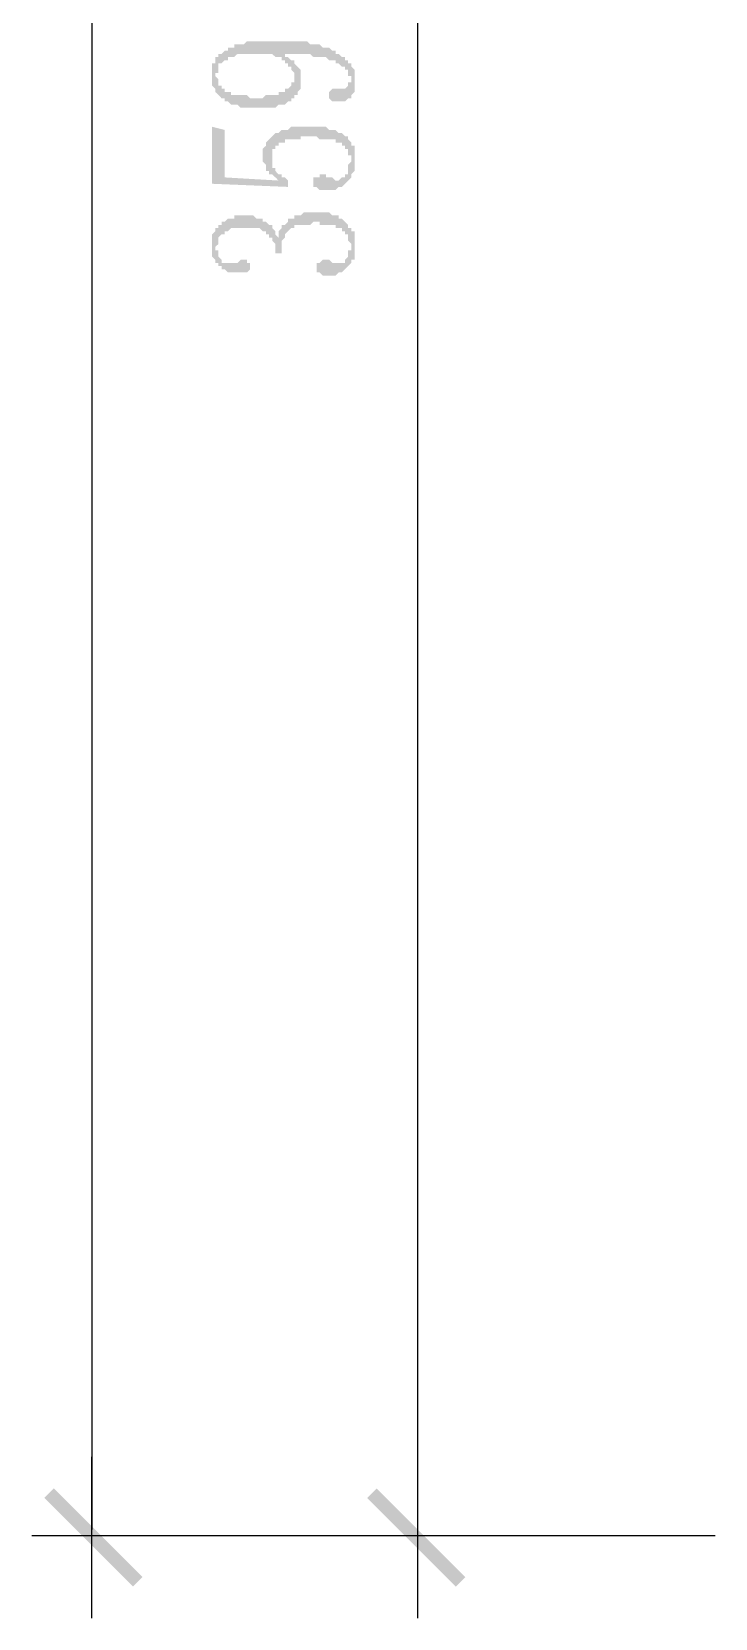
# Model space of a CAD drawing. Header units: inches. Extents: x 11 to 286, y 6 to 196.
# Drawn here: x 50.69 to 59.83, y 52.63 to 73.84 of the extents above; entities that cross this region are included whole.
import ezdxf

# ---------------------------------------------------------------- set-up
doc = ezdxf.new("R2010")
doc.units = ezdxf.units.IN
doc.header["$MEASUREMENT"] = 0
doc.layers.add('PDF_几何图形', color=7, linetype='Continuous')
doc.layers.add('PDF_实体填充', color=7, linetype='Continuous', true_color=0xffffff)

msp = doc.modelspace()

# ---------------------------------------------------------------- hatches: boundary and pattern name
at = {"layer": 'PDF_实体填充', "transparency": 33554559}
h = msp.add_hatch(color=7, dxfattribs=at)
h.paths.add_polyline_path([(53.693, 72.954), (53.735, 72.954), (53.777, 72.954), (53.777, 72.954), (53.82, 72.997), (53.862, 72.997), (53.862, 72.997), (53.904, 72.997), (53.947, 72.997), (53.947, 72.997), (53.989, 72.997), (53.989, 73.039), (54.031, 73.039), (54.031, 73.039), (54.074, 73.039), (54.074, 73.081), (54.116, 73.081), (54.116, 73.081), (54.158, 73.124), (54.158, 73.124), (54.158, 73.166), (54.201, 73.166), (54.201, 73.208), (54.201, 73.208), (54.201, 73.251), (54.201, 73.251), (54.201, 73.251), (54.201, 73.293), (54.201, 73.293), (54.158, 73.335), (54.158, 73.335), (54.158, 73.378), (54.158, 73.378), (54.116, 73.378), (54.116, 73.42), (54.074, 73.42), (54.074, 73.462), (54.031, 73.462), (54.031, 73.462), (54.031, 73.505), (53.989, 73.505), (53.947, 73.505), (53.947, 73.505), (53.904, 73.547), (53.862, 73.547), (53.862, 73.547), (53.82, 73.547), (53.82, 73.547), (53.777, 73.547), (53.777, 73.547), (53.735, 73.547), (53.735, 73.547), (53.693, 73.547), (53.65, 73.547), (53.608, 73.547), (53.608, 73.547), (53.566, 73.547), (53.523, 73.547), (53.523, 73.547), (53.481, 73.547), (53.439, 73.547), (53.439, 73.547), (53.396, 73.505), (53.396, 73.505), (53.354, 73.505), (53.354, 73.505), (53.312, 73.505), (53.312, 73.462), (53.269, 73.462), (53.269, 73.462), (53.227, 73.42), (53.227, 73.42), (53.185, 73.42), (53.185, 73.378), (53.185, 73.378), (53.185, 73.335), (53.185, 73.335), (53.185, 73.293), (53.142, 73.293), (53.142, 73.251), (53.142, 73.251), (53.185, 73.208), (53.185, 73.208), (53.185, 73.166), (53.185, 73.166), (53.185, 73.124), (53.227, 73.124), (53.227, 73.081), (53.227, 73.081), (53.269, 73.081), (53.269, 73.039), (53.312, 73.039), (53.312, 73.039), (53.312, 73.039), (53.354, 73.039), (53.354, 72.997), (53.396, 72.997), (53.439, 72.997), (53.439, 72.997), (53.481, 72.997), (53.523, 72.997), (53.523, 72.997), (53.566, 72.997), (53.608, 72.954), (53.608, 72.954), (53.65, 72.954), (53.693, 72.954), (53.693, 72.954), (53.693, 72.954)], flags=0)
h.paths.add_polyline_path([(54.285, 73.208), (54.285, 73.166), (54.285, 73.166), (54.285, 73.124), (54.285, 73.124), (54.285, 73.081), (54.285, 73.081), (54.243, 73.039), (54.243, 73.039), (54.243, 72.997), (54.243, 72.997), (54.201, 72.997), (54.201, 72.954), (54.158, 72.954), (54.158, 72.912), (54.158, 72.912), (54.116, 72.912), (54.116, 72.912), (54.116, 72.912), (54.074, 72.87), (54.074, 72.87), (54.031, 72.87), (53.989, 72.87), (53.989, 72.87), (53.947, 72.827), (53.947, 72.827), (53.904, 72.827), (53.862, 72.827), (53.862, 72.827), (53.82, 72.827), (53.777, 72.827), (53.735, 72.827), (53.693, 72.827), (53.693, 72.827), (53.693, 72.827), (53.65, 72.827), (53.608, 72.827), (53.566, 72.827), (53.566, 72.827), (53.523, 72.827), (53.481, 72.827), (53.481, 72.827), (53.439, 72.87), (53.439, 72.87), (53.396, 72.87), (53.354, 72.87), (53.354, 72.87), (53.312, 72.912), (53.312, 72.912), (53.269, 72.912), (53.269, 72.954), (53.269, 72.954), (53.227, 72.954), (53.227, 72.954), (53.185, 72.997), (53.185, 72.997), (53.185, 72.997), (53.142, 73.039), (53.142, 73.039), (53.142, 73.081), (53.142, 73.081), (53.1, 73.124), (53.1, 73.124), (53.1, 73.166), (53.1, 73.166), (53.1, 73.208), (53.1, 73.208), (53.1, 73.251), (53.1, 73.251), (53.1, 73.293), (53.1, 73.293), (53.1, 73.335), (53.1, 73.335), (53.1, 73.378), (53.1, 73.378), (53.1, 73.42), (53.142, 73.42), (53.142, 73.462), (53.142, 73.462), (53.142, 73.505), (53.185, 73.505), (53.185, 73.547), (53.227, 73.547), (53.227, 73.547), (53.269, 73.589), (53.269, 73.589), (53.312, 73.589), (53.312, 73.589), (53.312, 73.632), (53.354, 73.632), (53.354, 73.632), (53.396, 73.632), (53.396, 73.674), (53.439, 73.674), (53.439, 73.674), (53.481, 73.674), (53.481, 73.674), (53.523, 73.674), (53.566, 73.716), (53.566, 73.716), (53.608, 73.716), (53.65, 73.716), (53.65, 73.716), (53.693, 73.716), (53.735, 73.716), (53.735, 73.716), (53.777, 73.716), (53.82, 73.716), (53.862, 73.716), (53.862, 73.716), (53.904, 73.716), (53.947, 73.716), (53.989, 73.716), (54.031, 73.716), (54.031, 73.716), (54.074, 73.716), (54.116, 73.716), (54.158, 73.716), (54.158, 73.716), (54.201, 73.716), (54.243, 73.716), (54.243, 73.716), (54.285, 73.716), (54.328, 73.716), (54.328, 73.716), (54.37, 73.716), (54.412, 73.674), (54.412, 73.674), (54.455, 73.674), (54.455, 73.674), (54.497, 73.674), (54.539, 73.674), (54.539, 73.674), (54.582, 73.632), (54.582, 73.632), (54.624, 73.632), (54.624, 73.632), (54.666, 73.632), (54.709, 73.589), (54.709, 73.589), (54.709, 73.589), (54.751, 73.589), (54.751, 73.547), (54.793, 73.547), (54.793, 73.547), (54.836, 73.505), (54.836, 73.505), (54.878, 73.505), (54.878, 73.462), (54.92, 73.462), (54.92, 73.42), (54.92, 73.42), (54.963, 73.42), (54.963, 73.378), (54.963, 73.378), (55.005, 73.335), (55.005, 73.335), (55.005, 73.293), (55.005, 73.293), (55.005, 73.251), (55.005, 73.251), (55.005, 73.208), (55.005, 73.208), (55.005, 73.166), (55.005, 73.166), (55.005, 73.166), (55.005, 73.124), (55.005, 73.124), (55.005, 73.081), (55.005, 73.081), (55.005, 73.039), (55.005, 73.039), (54.963, 72.997), (54.963, 72.997), (54.963, 72.997), (54.963, 72.954), (54.92, 72.954), (54.92, 72.954), (54.878, 72.912), (54.878, 72.912), (54.836, 72.912), (54.793, 72.912), (54.793, 72.912), (54.793, 72.912), (54.751, 72.912), (54.709, 72.912), (54.709, 72.912), (54.709, 72.912), (54.666, 72.954), (54.666, 72.954), (54.666, 72.954), (54.666, 72.997), (54.666, 73.039), (54.666, 73.039), (54.666, 73.039), (54.709, 73.081), (54.709, 73.081), (54.751, 73.081), (54.793, 73.081), (54.793, 73.081), (54.836, 73.081), (54.836, 73.081), (54.878, 73.081), (54.878, 73.081), (54.92, 73.124), (54.92, 73.124), (54.92, 73.124), (54.92, 73.166), (54.963, 73.166), (54.963, 73.208), (54.963, 73.208), (54.963, 73.208), (54.963, 73.251), (54.92, 73.251), (54.92, 73.293), (54.92, 73.293), (54.92, 73.293), (54.92, 73.335), (54.878, 73.335), (54.878, 73.378), (54.836, 73.378), (54.836, 73.378), (54.793, 73.42), (54.793, 73.42), (54.751, 73.42), (54.751, 73.462), (54.709, 73.462), (54.709, 73.462), (54.709, 73.462), (54.666, 73.462), (54.666, 73.462), (54.624, 73.505), (54.624, 73.505), (54.582, 73.505), (54.582, 73.505), (54.539, 73.505), (54.539, 73.505), (54.497, 73.505), (54.455, 73.505), (54.455, 73.505), (54.412, 73.547), (54.37, 73.547), (54.37, 73.547), (54.328, 73.547), (54.285, 73.547), (54.285, 73.547), (54.243, 73.547), (54.201, 73.547), (54.158, 73.547), (54.116, 73.547), (54.074, 73.547), (54.074, 73.547), (54.031, 73.547), (53.989, 73.547), (53.989, 73.547), (53.989, 73.547), (54.031, 73.547), (54.074, 73.547), (54.074, 73.505), (54.116, 73.505), (54.116, 73.505), (54.158, 73.462), (54.158, 73.462), (54.201, 73.462), (54.201, 73.42), (54.201, 73.42), (54.243, 73.378), (54.243, 73.378), (54.243, 73.378), (54.285, 73.335), (54.285, 73.335), (54.285, 73.293), (54.285, 73.293), (54.285, 73.251), (54.285, 73.208), (54.285, 73.208), (54.285, 73.208), (54.285, 73.208)], flags=0)
for points in [[(53.777, 72.192), (53.777, 72.235), (53.777, 72.277), (53.82, 72.319), (53.82, 72.362), (53.862, 72.404), (53.904, 72.446), (53.947, 72.489), (53.989, 72.489), (54.031, 72.531), (54.074, 72.531), (54.116, 72.531), (54.158, 72.573), (54.201, 72.573), (54.243, 72.573), (54.285, 72.573), (54.328, 72.573), (54.37, 72.573), (54.412, 72.573), (54.455, 72.573), (54.497, 72.573), (54.539, 72.573), (54.582, 72.573), (54.624, 72.573), (54.666, 72.531), (54.709, 72.531), (54.751, 72.531), (54.793, 72.489), (54.836, 72.489), (54.878, 72.446), (54.92, 72.446), (54.92, 72.404), (54.963, 72.362), (54.963, 72.319), (55.005, 72.319), (55.005, 72.277), (55.005, 72.235), (55.005, 72.192), (55.005, 72.15), (55.005, 72.108), (55.005, 72.065), (55.005, 72.023), (55.005, 71.981), (54.963, 71.938), (54.963, 71.896), (54.92, 71.854), (54.878, 71.811), (54.836, 71.769), (54.793, 71.769), (54.751, 71.727), (54.709, 71.727), (54.666, 71.727), (54.624, 71.727), (54.582, 71.727), (54.539, 71.727), (54.497, 71.769), (54.455, 71.769), (54.455, 71.811), (54.455, 71.854), (54.455, 71.896), (54.497, 71.896), (54.539, 71.896), (54.539, 71.938), (54.582, 71.938), (54.624, 71.938), (54.624, 71.896), (54.666, 71.896), (54.709, 71.896), (54.751, 71.854), (54.793, 71.854), (54.836, 71.896), (54.878, 71.896), (54.878, 71.938), (54.92, 71.938), (54.92, 71.981), (54.92, 72.023), (54.92, 72.065), (54.963, 72.108), (54.963, 72.15), (54.963, 72.192), (54.92, 72.192), (54.92, 72.235), (54.92, 72.277), (54.878, 72.277), (54.878, 72.319), (54.836, 72.319), (54.836, 72.362), (54.793, 72.362), (54.751, 72.362), (54.751, 72.404), (54.709, 72.404), (54.666, 72.404), (54.624, 72.404), (54.582, 72.404), (54.539, 72.404), (54.497, 72.446), (54.455, 72.446), (54.412, 72.446), (54.37, 72.446), (54.328, 72.446), (54.285, 72.446), (54.285, 72.404), (54.243, 72.404), (54.201, 72.404), (54.158, 72.404), (54.116, 72.404), (54.074, 72.404), (54.074, 72.362), (54.031, 72.362), (53.989, 72.362), (53.989, 72.319), (53.947, 72.319), (53.947, 72.277), (53.904, 72.277), (53.904, 72.235), (53.904, 72.192), (53.904, 72.15), (53.904, 72.108), (53.904, 72.065), (53.904, 72.023), (53.947, 72.023), (53.947, 71.981), (53.989, 71.938), (54.031, 71.938), (54.031, 71.896), (54.074, 71.896), (54.116, 71.854), (54.116, 71.769), (53.1, 71.811), (53.1, 72.573), (53.269, 72.531), (53.269, 71.896), (53.989, 71.854), (53.947, 71.896), (53.904, 71.938), (53.862, 71.938), (53.862, 71.981), (53.82, 71.981), (53.82, 72.023), (53.82, 72.065), (53.777, 72.108), (53.777, 72.15)], [(54.497, 71.43), (54.539, 71.43), (54.582, 71.43), (54.624, 71.43), (54.666, 71.43), (54.709, 71.388), (54.751, 71.388), (54.793, 71.388), (54.793, 71.346), (54.836, 71.346), (54.878, 71.303), (54.92, 71.261), (54.92, 71.219), (54.963, 71.219), (54.963, 71.176), (55.005, 71.176), (55.005, 71.134), (55.005, 71.092), (55.005, 71.049), (55.005, 71.007), (55.005, 70.965), (55.005, 70.922), (55.005, 70.88), (55.005, 70.838), (55.005, 70.795), (54.963, 70.795), (54.963, 70.753), (54.92, 70.711), (54.878, 70.668), (54.836, 70.626), (54.793, 70.626), (54.751, 70.584), (54.709, 70.584), (54.666, 70.584), (54.624, 70.584), (54.582, 70.584), (54.539, 70.626), (54.497, 70.626), (54.497, 70.668), (54.497, 70.711), (54.497, 70.753), (54.539, 70.753), (54.582, 70.795), (54.624, 70.795), (54.666, 70.795), (54.709, 70.753), (54.751, 70.753), (54.793, 70.753), (54.836, 70.753), (54.878, 70.753), (54.878, 70.795), (54.92, 70.838), (54.92, 70.88), (54.92, 70.922), (54.963, 70.922), (54.963, 70.965), (54.963, 71.007), (54.92, 71.049), (54.92, 71.092), (54.92, 71.134), (54.878, 71.134), (54.878, 71.176), (54.836, 71.176), (54.836, 71.219), (54.793, 71.219), (54.751, 71.219), (54.751, 71.261), (54.709, 71.261), (54.666, 71.261), (54.624, 71.261), (54.582, 71.261), (54.539, 71.261), (54.539, 71.303), (54.497, 71.303), (54.455, 71.303), (54.412, 71.261), (54.37, 71.261), (54.328, 71.261), (54.285, 71.261), (54.243, 71.261), (54.201, 71.261), (54.201, 71.219), (54.158, 71.219), (54.116, 71.176), (54.074, 71.134), (54.074, 71.092), (54.031, 71.049), (54.031, 71.007), (54.031, 70.965), (54.031, 70.922), (54.031, 70.88), (53.947, 70.88), (53.947, 70.922), (53.947, 70.965), (53.947, 71.007), (53.904, 71.049), (53.904, 71.092), (53.862, 71.092), (53.862, 71.134), (53.82, 71.134), (53.82, 71.176), (53.777, 71.176), (53.735, 71.219), (53.693, 71.219), (53.65, 71.219), (53.608, 71.219), (53.566, 71.219), (53.523, 71.219), (53.481, 71.219), (53.439, 71.219), (53.396, 71.219), (53.354, 71.219), (53.312, 71.176), (53.269, 71.176), (53.269, 71.134), (53.227, 71.134), (53.185, 71.092), (53.185, 71.049), (53.185, 71.007), (53.142, 70.965), (53.142, 70.922), (53.185, 70.922), (53.185, 70.88), (53.185, 70.838), (53.227, 70.795), (53.227, 70.753), (53.269, 70.753), (53.312, 70.753), (53.354, 70.753), (53.396, 70.753), (53.439, 70.753), (53.481, 70.795), (53.523, 70.795), (53.566, 70.795), (53.566, 70.753), (53.608, 70.753), (53.608, 70.711), (53.608, 70.668), (53.566, 70.626), (53.523, 70.626), (53.481, 70.626), (53.439, 70.626), (53.396, 70.626), (53.354, 70.626), (53.312, 70.626), (53.269, 70.668), (53.227, 70.668), (53.227, 70.711), (53.185, 70.711), (53.185, 70.753), (53.142, 70.753), (53.142, 70.795), (53.1, 70.838), (53.1, 70.88), (53.1, 70.922), (53.1, 70.965), (53.1, 71.007), (53.1, 71.049), (53.1, 71.092), (53.1, 71.134), (53.142, 71.176), (53.142, 71.219), (53.185, 71.219), (53.185, 71.261), (53.227, 71.261), (53.227, 71.303), (53.269, 71.303), (53.312, 71.346), (53.354, 71.346), (53.396, 71.346), (53.396, 71.388), (53.439, 71.388), (53.481, 71.388), (53.523, 71.388), (53.566, 71.388), (53.608, 71.388), (53.65, 71.388), (53.693, 71.346), (53.735, 71.346), (53.777, 71.346), (53.777, 71.303), (53.82, 71.303), (53.862, 71.261), (53.904, 71.261), (53.904, 71.219), (53.947, 71.176), (53.947, 71.134), (53.989, 71.092), (53.989, 71.134), (53.989, 71.176), (54.031, 71.219), (54.031, 71.261), (54.074, 71.261), (54.116, 71.303), (54.116, 71.346), (54.158, 71.346), (54.201, 71.346), (54.201, 71.388), (54.243, 71.388), (54.285, 71.388), (54.328, 71.43), (54.37, 71.43), (54.412, 71.43), (54.455, 71.43)]]:
    msp.add_hatch(color=7, dxfattribs=at).paths.add_polyline_path(points, flags=0)
h = msp.add_hatch(color=7, dxfattribs=at)
h.paths.add_polyline_path([(52.042, 53.058), (52.169, 53.185), (50.856, 54.243)], flags=0)
h.paths.add_polyline_path([(52.169, 53.185), (50.856, 54.243), (50.983, 54.37), (52.169, 53.185)], flags=0)
h = msp.add_hatch(color=7, dxfattribs=at)
h.paths.add_polyline_path([(56.36, 53.058), (56.487, 53.185), (55.174, 54.243)], flags=0)
h.paths.add_polyline_path([(56.487, 53.185), (55.174, 54.243), (55.301, 54.37), (56.487, 53.185)], flags=0)

# ---------------------------------------------------------------- linework, layer by layer
at = {"layer": 'PDF_几何图形'}
for p, q in [((51.491, 157.325), (51.491, 53.82)), ((55.852, 53.82), (55.852, 91.623)), ((51.491, 52.634), (51.491, 54.793)), ((55.852, 52.634), (55.852, 54.793)), ((55.471, 53.735), (50.687, 53.735)), ((59.831, 53.735), (55.047, 53.735))]:
    msp.add_line(p, q, dxfattribs=at)

doc.saveas('drawing.dxf')
